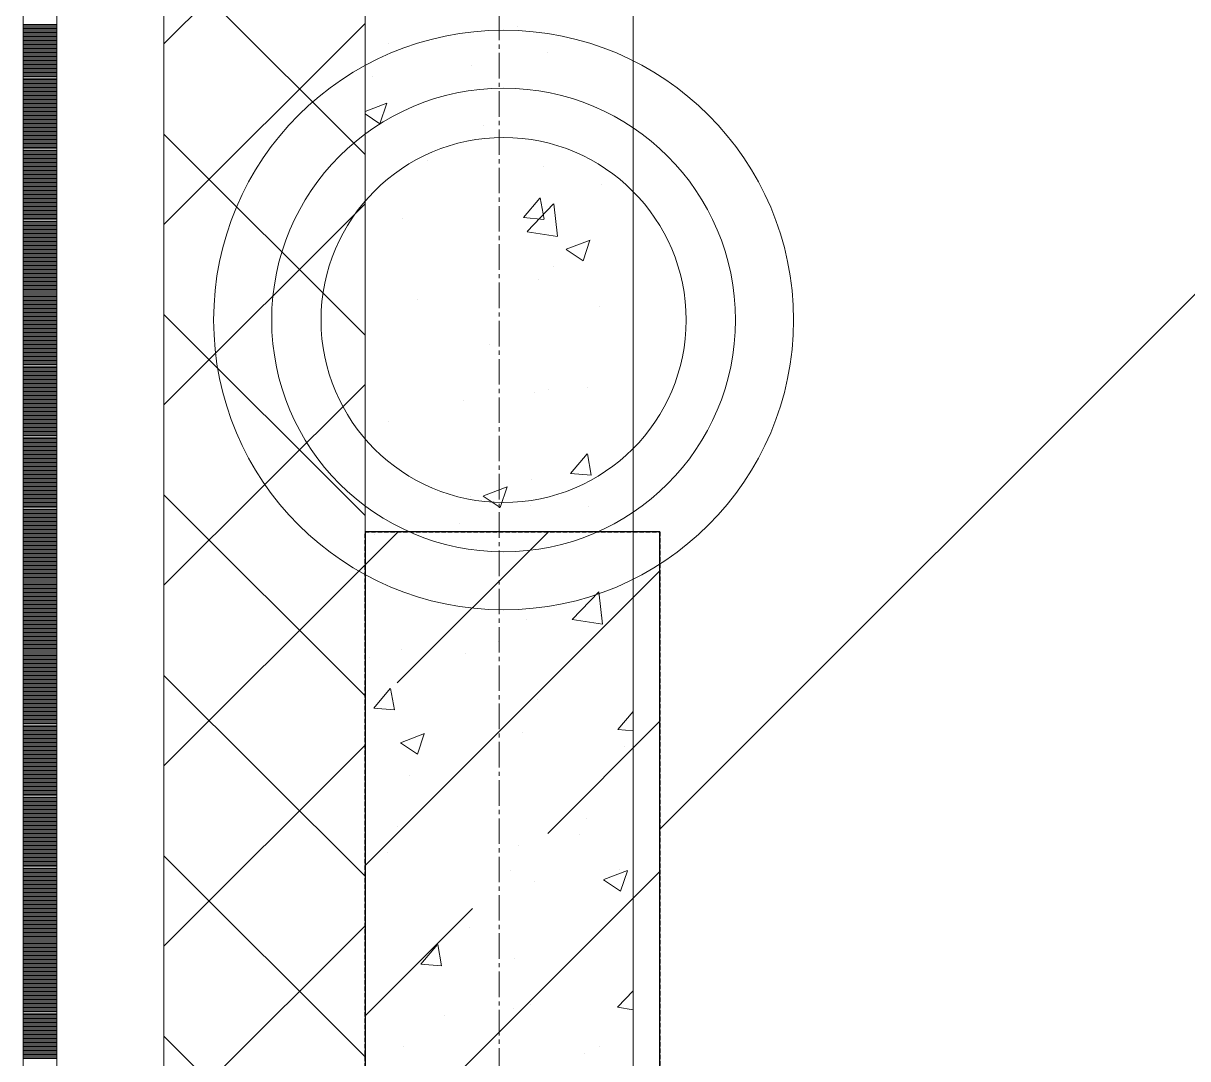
# Model space of a CAD drawing. Header units: millimetres. Extents: x 538266 to 1167394, y 114608 to 637157.
# Drawn here: x 828883 to 829752, y 177220 to 177993 of the extents above; entities that cross this region are included whole.
import ezdxf
from ezdxf.enums import TextEntityAlignment as Align

# ---------------------------------------------------------------- set-up
doc = ezdxf.new("R2010")
doc.units = ezdxf.units.MM
for name, pattern in [('CENTER2', [28.575, 19.05, -3.175, 3.175, -3.175]), ('DASHED', [19.05, 12.7, -6.35]), ('HIDDEN2', [4.7625, 3.175, -1.5875])]:
    doc.linetypes.add(name, pattern=pattern)
doc.layers.get('Defpoints').update_dxf_attribs({"color": 140})
doc.layers.add('АР_Делит', color=120, linetype='Continuous', lineweight=0, plot=False)
for name, color, linetype, lineweight in [('АР_Колонны', 70, 'Continuous', 30), ('АР_Стены ЖБ', 7, 'Continuous', 35), ('АР_Стены ПЕНОблок', 52, 'Continuous', 20), ('АР_Тонкая', 254, 'Continuous', 5), ('АР_Утеплитель', 31, 'Continuous', 0), ('АР_Штриховка', 8, 'Continuous', 0)]:
    doc.layers.add(name, color=color, linetype=linetype, lineweight=lineweight)
doc.layers.add('РД_Оси_100', color=7, linetype='Continuous', lineweight=0, true_color=0x525252)
doc.layers.add('ФВ-5', color=7, linetype='Continuous')
doc.styles.add('style1', font='ARIALN.TTF')

# ---------------------------------------------------------------- blocks, each defined once
blk = doc.blocks.new('2_этаж')
at = {"layer": 'АР_Делит', "color": 18, "true_color": 0x000000}
for radius in [216.34, 173.04, 136.21]:
    blk.add_circle((672876.96, 177771.33), radius, dxfattribs=at)
at = {"layer": 'АР_Колонны', "color": 18, "linetype": 'HIDDEN2', "lineweight": 25, "true_color": 0x000000}
for p, q in [((672773.57, 177613.25), (672993.57, 177613.25)), ((672773.57, 176413.25), (672773.57, 177613.25)), ((672993.57, 177613.25), (672993.57, 176413.25))]:
    blk.add_line(p, q, dxfattribs=at)
at = {"layer": 'АР_Колонны', "color": 18, "linetype": 'Continuous', "lineweight": 15, "true_color": 0x000000}
for p, q in [((672993.57, 177613.25), (672773.57, 177613.25)), ((672773.57, 177613.25), (672773.57, 176413.25)), ((672993.57, 177613.25), (672773.57, 177613.25)), ((672773.57, 177613.25), (672773.57, 176413.25)), ((672993.57, 176413.25), (672993.57, 177613.25)), ((672993.57, 176413.25), (672993.57, 177613.25))]:
    blk.add_line(p, q, dxfattribs=at)
at = {"layer": 'АР_Стены ЖБ', "color": 18, "linetype": 'Continuous', "lineweight": 30, "true_color": 0x000000}
for p, q in [((672993.57, 177613.25), (672773.57, 177613.25)), ((672773.57, 177613.25), (672773.57, 176413.25)), ((672993.57, 176413.25), (672993.57, 177613.25))]:
    blk.add_line(p, q, dxfattribs=at)
at = {"layer": 'АР_Стены ПЕНОблок', "color": 18, "linetype": 'Continuous', "lineweight": 20, "true_color": 0x000000}
for p, q in [((672773.57, 213213.25), (672773.57, 137013.25)), ((672973.57, 137013.25), (672973.57, 213213.25))]:
    blk.add_line(p, q, dxfattribs=at)
at = {"layer": 'АР_Тонкая', "color": 18, "linetype": 'Continuous', "lineweight": 5, "true_color": 0x000000}
for p, q in [((672518.57, 213213.25), (672518.57, 137013.25)), ((672543.57, 213213.25), (672543.57, 137013.25)), ((672543.57, 137013.25), (672543.57, 213213.25)), ((672623.57, 137013.25), (672623.57, 213213.25))]:
    blk.add_line(p, q, dxfattribs=at)
at = {"layer": 'АР_Утеплитель', "color": 18, "linetype": 'Continuous', "lineweight": 0, "true_color": 0x000000}
for p, q in [((672623.57, 213213.25), (672623.57, 137013.25)), ((672773.57, 137013.25), (672773.57, 213213.25))]:
    blk.add_line(p, q, dxfattribs=at)
at = {"layer": 'АР_Штриховка', "color": 18, "linetype": 'Continuous', "lineweight": 0, "true_color": 0x000000}
for p, q in [((672623.57, 177977.41), (672773.57, 178127.41)), ((672773.57, 177894.84), (672623.57, 178044.84)), ((672518.57, 177992), (672543.57, 177992)), ((672518.57, 177991), (672543.57, 177991)), ((672623.57, 177842.71), (672773.57, 177992.71)), ((672887.15, 177990.45), (672887.15, 177990.45)), ((672518.57, 177990), (672543.57, 177990)), ((672518.57, 177989), (672543.57, 177989)), ((672518.57, 177988), (672543.57, 177988)), ((672518.57, 177987), (672543.57, 177987)), ((672518.57, 177986), (672543.57, 177986)), ((672518.57, 177985), (672543.57, 177985)), ((672518.57, 177984), (672543.57, 177984)), ((672518.57, 177983), (672543.57, 177983)), ((672518.57, 177982), (672543.57, 177982)), ((672518.57, 177981), (672543.57, 177981)), ((672518.57, 177980), (672543.57, 177980)), ((672518.57, 177979), (672543.57, 177979)), ((672518.57, 177978), (672543.57, 177978)), ((672518.57, 177977), (672543.57, 177977)), ((672518.57, 177976), (672543.57, 177976)), ((672518.57, 177975), (672543.57, 177975)), ((672518.57, 177974), (672543.57, 177974)), ((672518.57, 177973), (672543.57, 177973)), ((672790.95, 177977.79), (672790.95, 177977.79)), ((672518.57, 177972), (672543.57, 177972)), ((672518.57, 177971), (672543.57, 177971)), ((672518.57, 177970), (672543.57, 177970)), ((672518.57, 177969), (672543.57, 177969)), ((672518.57, 177968), (672543.57, 177968)), ((672518.57, 177967), (672543.57, 177967)), ((672518.57, 177966), (672543.57, 177966)), ((672518.57, 177965), (672543.57, 177965)), ((672909.48, 177970.82), (672909.48, 177970.82)), ((672518.57, 177964), (672543.57, 177964)), ((672518.57, 177963), (672543.57, 177963)), ((672518.57, 177962), (672543.57, 177962)), ((672518.57, 177961), (672543.57, 177961)), ((672518.57, 177960), (672543.57, 177960)), ((672518.57, 177959), (672543.57, 177959)), ((672518.57, 177958), (672543.57, 177958)), ((672518.57, 177957), (672543.57, 177957)), ((672518.57, 177956), (672543.57, 177956)), ((672852.94, 177961.41), (672852.94, 177961.41)), ((672518.57, 177955), (672543.57, 177955)), ((672518.57, 177954), (672543.57, 177954)), ((672518.57, 177953), (672543.57, 177953)), ((672518.57, 177952), (672543.57, 177952)), ((672518.57, 177951), (672543.57, 177951)), ((672518.57, 177950), (672543.57, 177950)), ((672518.57, 177949), (672543.57, 177949)), ((672518.57, 177948), (672543.57, 177948)), ((672518.57, 177947), (672543.57, 177947)), ((672779.06, 177952.93), (672779.06, 177952.93)), ((672518.57, 177946), (672543.57, 177946)), ((672518.57, 177945), (672543.57, 177945)), ((672518.57, 177944), (672543.57, 177944)), ((672518.57, 177943), (672543.57, 177943)), ((672518.57, 177942), (672543.57, 177942)), ((672518.57, 177941), (672543.57, 177941)), ((672518.57, 177940), (672543.57, 177940)), ((672518.57, 177939), (672543.57, 177939)), ((672518.57, 177938), (672543.57, 177938)), ((672518.57, 177937), (672543.57, 177937)), ((672518.57, 177936), (672543.57, 177936)), ((672518.57, 177935), (672543.57, 177935)), ((672518.57, 177934), (672543.57, 177934)), ((672518.57, 177933), (672543.57, 177933)), ((672518.57, 177932), (672543.57, 177932)), ((672518.57, 177931), (672543.57, 177931)), ((672518.57, 177930), (672543.57, 177930)), ((672773.57, 177927.04), (672789.84, 177933.28)), ((672784.64, 177917.78), (672789.79, 177933.13)), ((672518.57, 177929), (672543.57, 177929)), ((672518.57, 177928), (672543.57, 177928)), ((672518.57, 177927), (672543.57, 177927)), ((672518.57, 177926), (672543.57, 177926)), ((672518.57, 177925), (672543.57, 177925)), ((672518.57, 177924), (672543.57, 177924)), ((672518.57, 177923), (672543.57, 177923)), ((672518.57, 177922), (672543.57, 177922)), ((672518.57, 177921), (672543.57, 177921)), ((672773.57, 177925.24), (672784.62, 177917.79)), ((672518.57, 177920), (672543.57, 177920)), ((672518.57, 177919), (672543.57, 177919)), ((672518.57, 177918), (672543.57, 177918)), ((672518.57, 177917), (672543.57, 177917)), ((672518.57, 177916), (672543.57, 177916)), ((672518.57, 177915), (672543.57, 177915)), ((672518.57, 177914), (672543.57, 177914)), ((672518.57, 177913), (672543.57, 177913)), ((672862.27, 177916.67), (672862.27, 177916.67)), ((672518.57, 177912), (672543.57, 177912)), ((672518.57, 177911), (672543.57, 177911)), ((672518.57, 177910), (672543.57, 177910)), ((672518.57, 177909), (672543.57, 177909)), ((672518.57, 177908), (672543.57, 177908)), ((672518.57, 177907), (672543.57, 177907)), ((672518.57, 177906), (672543.57, 177906)), ((672518.57, 177905), (672543.57, 177905)), ((672518.57, 177904), (672543.57, 177904)), ((672773.57, 177760.14), (672623.57, 177910.14)), ((672518.57, 177903), (672543.57, 177903)), ((672518.57, 177902), (672543.57, 177902)), ((672518.57, 177901), (672543.57, 177901)), ((672518.57, 177900), (672543.57, 177900)), ((672518.57, 177899), (672543.57, 177899)), ((672518.57, 177898), (672543.57, 177898)), ((672518.57, 177897), (672543.57, 177897)), ((672518.57, 177896), (672543.57, 177896)), ((672518.57, 177895), (672543.57, 177895)), ((672518.57, 177894), (672543.57, 177894)), ((672518.57, 177893), (672543.57, 177893)), ((672518.57, 177892), (672543.57, 177892)), ((672518.57, 177891), (672543.57, 177891)), ((672518.57, 177890), (672543.57, 177890)), ((672518.57, 177889), (672543.57, 177889)), ((672518.57, 177888), (672543.57, 177888)), ((672518.57, 177887), (672543.57, 177887)), ((672820.33, 177890.27), (672820.33, 177890.27)), ((672906.39, 177886.26), (672906.39, 177886.26)), ((672518.57, 177886), (672543.57, 177886)), ((672518.57, 177885), (672543.57, 177885)), ((672518.57, 177884), (672543.57, 177884)), ((672518.57, 177883), (672543.57, 177883)), ((672518.57, 177882), (672543.57, 177882)), ((672518.57, 177881), (672543.57, 177881)), ((672518.57, 177880), (672543.57, 177880)), ((672518.57, 177879), (672543.57, 177879)), ((672518.57, 177878), (672543.57, 177878)), ((672518.57, 177877), (672543.57, 177877)), ((672518.57, 177876), (672543.57, 177876)), ((672518.57, 177875), (672543.57, 177875)), ((672518.57, 177874), (672543.57, 177874)), ((672518.57, 177873), (672543.57, 177873)), ((672518.57, 177872), (672543.57, 177872)), ((672518.57, 177871), (672543.57, 177871)), ((672518.57, 177870), (672543.57, 177870)), ((672518.57, 177869), (672543.57, 177869)), ((672949.95, 177872.52), (672949.95, 177872.52)), ((672518.57, 177868), (672543.57, 177868)), ((672518.57, 177867), (672543.57, 177867)), ((672518.57, 177866), (672543.57, 177866)), ((672518.57, 177865), (672543.57, 177865)), ((672518.57, 177864), (672543.57, 177864)), ((672518.57, 177863), (672543.57, 177863)), ((672518.57, 177862), (672543.57, 177862)), ((672518.57, 177861), (672543.57, 177861)), ((672775.97, 177868.38), (672775.97, 177868.38)), ((672891.77, 177847.8), (672904.02, 177862.39)), ((672907.18, 177846.51), (672904.24, 177862.43)), ((672518.57, 177860), (672543.57, 177860)), ((672518.57, 177859), (672543.57, 177859)), ((672518.57, 177858), (672543.57, 177858)), ((672518.57, 177857), (672543.57, 177857)), ((672518.57, 177856), (672543.57, 177856)), ((672518.57, 177855), (672543.57, 177855)), ((672518.57, 177854), (672543.57, 177854)), ((672518.57, 177853), (672543.57, 177853)), ((672518.57, 177852), (672543.57, 177852)), ((672623.57, 177708), (672773.57, 177858)), ((672894.5, 177837.33), (672914.29, 177857.95)), ((672917.16, 177833.84), (672914.35, 177857.96)), ((672518.57, 177851), (672543.57, 177851)), ((672518.57, 177850), (672543.57, 177850)), ((672518.57, 177849), (672543.57, 177849)), ((672518.57, 177848), (672543.57, 177848)), ((672518.57, 177847), (672543.57, 177847)), ((672518.57, 177846), (672543.57, 177846)), ((672518.57, 177845), (672543.57, 177845)), ((672518.57, 177844), (672543.57, 177844)), ((672518.57, 177843), (672543.57, 177843)), ((672801.82, 177847.1), (672801.82, 177847.1)), ((672891.77, 177847.79), (672906.96, 177846.47)), ((672518.57, 177842), (672543.57, 177842)), ((672518.57, 177841), (672543.57, 177841)), ((672518.57, 177840), (672543.57, 177840)), ((672518.57, 177839), (672543.57, 177839)), ((672518.57, 177838), (672543.57, 177838)), ((672518.57, 177837), (672543.57, 177837)), ((672518.57, 177836), (672543.57, 177836)), ((672518.57, 177835), (672543.57, 177835)), ((672518.57, 177834), (672543.57, 177834)), ((672894.55, 177837.23), (672917.14, 177833.73)), ((672518.57, 177833), (672543.57, 177833)), ((672518.57, 177832), (672543.57, 177832)), ((672518.57, 177831), (672543.57, 177831)), ((672518.57, 177830), (672543.57, 177830)), ((672518.57, 177829), (672543.57, 177829)), ((672518.57, 177828), (672543.57, 177828)), ((672518.57, 177827), (672543.57, 177827)), ((672518.57, 177826), (672543.57, 177826)), ((672923.67, 177824.19), (672941.45, 177831.02)), ((672936.25, 177815.52), (672941.4, 177830.87)), ((672518.57, 177825), (672543.57, 177825)), ((672518.57, 177824), (672543.57, 177824)), ((672518.57, 177823), (672543.57, 177823)), ((672518.57, 177822), (672543.57, 177822)), ((672518.57, 177821), (672543.57, 177821)), ((672518.57, 177820), (672543.57, 177820)), ((672518.57, 177819), (672543.57, 177819)), ((672518.57, 177818), (672543.57, 177818)), ((672518.57, 177817), (672543.57, 177817)), ((672923.6, 177824.04), (672936.24, 177815.52)), ((672518.57, 177816), (672543.57, 177816)), ((672518.57, 177815), (672543.57, 177815)), ((672518.57, 177814), (672543.57, 177814)), ((672518.57, 177813), (672543.57, 177813)), ((672518.57, 177812), (672543.57, 177812)), ((672518.57, 177811), (672543.57, 177811)), ((672518.57, 177810), (672543.57, 177810)), ((672518.57, 177809), (672543.57, 177809)), ((672518.57, 177808), (672543.57, 177808)), ((672913.92, 177811.21), (672913.92, 177811.21)), ((672518.57, 177807), (672543.57, 177807)), ((672518.57, 177806), (672543.57, 177806)), ((672518.57, 177805), (672543.57, 177805)), ((672518.57, 177804), (672543.57, 177804)), ((672518.57, 177803), (672543.57, 177803)), ((672518.57, 177802), (672543.57, 177802)), ((672518.57, 177801), (672543.57, 177801)), ((672518.57, 177800), (672543.57, 177800)), ((672903.3, 177801.71), (672903.3, 177801.71)), ((672518.57, 177799), (672543.57, 177799)), ((672518.57, 177798), (672543.57, 177798)), ((672518.57, 177797), (672543.57, 177797)), ((672518.57, 177796), (672543.57, 177796)), ((672518.57, 177795), (672543.57, 177795)), ((672518.57, 177794), (672543.57, 177794)), ((672518.57, 177793), (672543.57, 177793)), ((672518.57, 177792), (672543.57, 177792)), ((672518.57, 177791), (672543.57, 177791)), ((672518.57, 177790), (672543.57, 177790)), ((672518.57, 177789), (672543.57, 177789)), ((672518.57, 177788), (672543.57, 177788)), ((672518.57, 177787), (672543.57, 177787)), ((672518.57, 177786), (672543.57, 177786)), ((672518.57, 177785), (672543.57, 177785)), ((672518.57, 177784), (672543.57, 177784)), ((672518.57, 177783), (672543.57, 177783)), ((672518.57, 177782), (672543.57, 177782)), ((672812.81, 177786.87), (672812.81, 177786.87)), ((672518.57, 177781), (672543.57, 177781)), ((672518.57, 177780), (672543.57, 177780)), ((672518.57, 177779), (672543.57, 177779)), ((672518.57, 177778), (672543.57, 177778)), ((672518.57, 177777), (672543.57, 177777)), ((672518.57, 177776), (672543.57, 177776)), ((672518.57, 177775), (672543.57, 177775)), ((672518.57, 177774), (672543.57, 177774)), ((672773.57, 177625.44), (672623.57, 177775.44)), ((672948.4, 177781.15), (672948.4, 177781.15)), ((672518.57, 177773), (672543.57, 177773)), ((672518.57, 177772), (672543.57, 177772)), ((672518.57, 177771), (672543.57, 177771)), ((672518.57, 177770), (672543.57, 177770)), ((672518.57, 177769), (672543.57, 177769)), ((672518.57, 177768), (672543.57, 177768)), ((672518.57, 177767), (672543.57, 177767)), ((672518.57, 177766), (672543.57, 177766)), ((672518.57, 177765), (672543.57, 177765)), ((672518.57, 177764), (672543.57, 177764)), ((672518.57, 177763), (672543.57, 177763)), ((672518.57, 177762), (672543.57, 177762)), ((672518.57, 177761), (672543.57, 177761)), ((672518.57, 177760), (672543.57, 177760)), ((672518.57, 177759), (672543.57, 177759)), ((672518.57, 177758), (672543.57, 177758)), ((672518.57, 177757), (672543.57, 177757)), ((672518.57, 177756), (672543.57, 177756)), ((672518.57, 177755), (672543.57, 177755)), ((672518.57, 177754), (672543.57, 177754)), ((672518.57, 177753), (672543.57, 177753)), ((672518.57, 177752), (672543.57, 177752)), ((672518.57, 177751), (672543.57, 177751)), ((672518.57, 177750), (672543.57, 177750)), ((672518.57, 177749), (672543.57, 177749)), ((672518.57, 177748), (672543.57, 177748)), ((672866.37, 177752.76), (672866.37, 177752.76)), ((672518.57, 177747), (672543.57, 177747)), ((672518.57, 177746), (672543.57, 177746)), ((672518.57, 177745), (672543.57, 177745)), ((672518.57, 177744), (672543.57, 177744)), ((672518.57, 177743), (672543.57, 177743)), ((672518.57, 177742), (672543.57, 177742)), ((672518.57, 177741), (672543.57, 177741)), ((672518.57, 177740), (672543.57, 177740)), ((672518.57, 177739), (672543.57, 177739)), ((672518.57, 177738), (672543.57, 177738)), ((672518.57, 177737), (672543.57, 177737)), ((672518.57, 177736), (672543.57, 177736)), ((672518.57, 177735), (672543.57, 177735)), ((672518.57, 177734), (672543.57, 177734)), ((672518.57, 177733), (672543.57, 177733)), ((672518.57, 177732), (672543.57, 177732)), ((672518.57, 177731), (672543.57, 177731)), ((672518.57, 177730), (672543.57, 177730)), ((672518.57, 177729), (672543.57, 177729)), ((672518.57, 177728), (672543.57, 177728)), ((672518.57, 177727), (672543.57, 177727)), ((672518.57, 177726), (672543.57, 177726)), ((672518.57, 177725), (672543.57, 177725)), ((672518.57, 177724), (672543.57, 177724)), ((672518.57, 177723), (672543.57, 177723)), ((672518.57, 177722), (672543.57, 177722)), ((672623.57, 177573.3), (672773.57, 177723.3)), ((672518.57, 177721), (672543.57, 177721)), ((672518.57, 177720), (672543.57, 177720)), ((672518.57, 177719), (672543.57, 177719)), ((672518.57, 177718), (672543.57, 177718)), ((672518.57, 177717), (672543.57, 177717)), ((672518.57, 177716), (672543.57, 177716)), ((672518.57, 177715), (672543.57, 177715)), ((672518.57, 177714), (672543.57, 177714)), ((672518.57, 177713), (672543.57, 177713)), ((672900.21, 177717.15), (672900.21, 177717.15)), ((672910.69, 177719.4), (672910.69, 177719.4)), ((672939.46, 177720.97), (672939.46, 177720.97)), ((672518.57, 177712), (672543.57, 177712)), ((672518.57, 177711), (672543.57, 177711)), ((672518.57, 177710), (672543.57, 177710)), ((672518.57, 177709), (672543.57, 177709)), ((672518.57, 177708), (672543.57, 177708)), ((672518.57, 177707), (672543.57, 177707)), ((672518.57, 177706), (672543.57, 177706)), ((672518.57, 177705), (672543.57, 177705)), ((672518.57, 177704), (672543.57, 177704)), ((672847.1, 177711.03), (672847.1, 177711.03)), ((672518.57, 177703), (672543.57, 177703)), ((672518.57, 177702), (672543.57, 177702)), ((672518.57, 177701), (672543.57, 177701)), ((672518.57, 177700), (672543.57, 177700)), ((672518.57, 177699), (672543.57, 177699)), ((672518.57, 177698), (672543.57, 177698)), ((672518.57, 177697), (672543.57, 177697)), ((672518.57, 177696), (672543.57, 177696)), ((672518.57, 177695), (672543.57, 177695)), ((672791.33, 177695.54), (672791.33, 177695.54)), ((672518.57, 177694), (672543.57, 177694)), ((672518.57, 177693), (672543.57, 177693)), ((672518.57, 177692), (672543.57, 177692)), ((672518.57, 177691), (672543.57, 177691)), ((672518.57, 177690), (672543.57, 177690)), ((672518.57, 177689), (672543.57, 177689)), ((672518.57, 177688), (672543.57, 177688)), ((672518.57, 177687), (672543.57, 177687)), ((672518.57, 177686), (672543.57, 177686)), ((672518.57, 177685), (672543.57, 177685)), ((672518.57, 177684), (672543.57, 177684)), ((672518.57, 177683), (672543.57, 177683)), ((672518.57, 177682), (672543.57, 177682)), ((672518.57, 177681), (672543.57, 177681)), ((672518.57, 177680), (672543.57, 177680)), ((672518.57, 177679), (672543.57, 177679)), ((672518.57, 177678), (672543.57, 177678)), ((672518.57, 177677), (672543.57, 177677)), ((672518.57, 177676), (672543.57, 177676)), ((672518.57, 177675), (672543.57, 177675)), ((672518.57, 177674), (672543.57, 177674)), ((672518.57, 177673), (672543.57, 177673)), ((672518.57, 177672), (672543.57, 177672)), ((672518.57, 177671), (672543.57, 177671)), ((672518.57, 177670), (672543.57, 177670)), ((672518.57, 177669), (672543.57, 177669)), ((672927.02, 177656.74), (672939.26, 177671.34)), ((672942.42, 177655.45), (672939.48, 177671.37)), ((672518.57, 177668), (672543.57, 177668)), ((672518.57, 177667), (672543.57, 177667)), ((672518.57, 177666), (672543.57, 177666)), ((672518.57, 177665), (672543.57, 177665)), ((672518.57, 177664), (672543.57, 177664)), ((672518.57, 177663), (672543.57, 177663)), ((672518.57, 177662), (672543.57, 177662)), ((672518.57, 177661), (672543.57, 177661)), ((672518.57, 177660), (672543.57, 177660)), ((672518.57, 177659), (672543.57, 177659)), ((672518.57, 177658), (672543.57, 177658)), ((672518.57, 177657), (672543.57, 177657)), ((672518.57, 177656), (672543.57, 177656)), ((672518.57, 177655), (672543.57, 177655)), ((672518.57, 177654), (672543.57, 177654)), ((672518.57, 177653), (672543.57, 177653)), ((672518.57, 177652), (672543.57, 177652)), ((672897.87, 177652.03), (672897.87, 177652.03)), ((672927.02, 177656.74), (672942.2, 177655.41)), ((672518.57, 177651), (672543.57, 177651)), ((672518.57, 177650), (672543.57, 177650)), ((672518.57, 177649), (672543.57, 177649)), ((672518.57, 177648), (672543.57, 177648)), ((672518.57, 177647), (672543.57, 177647)), ((672518.57, 177646), (672543.57, 177646)), ((672518.57, 177645), (672543.57, 177645)), ((672518.57, 177644), (672543.57, 177644)), ((672518.57, 177643), (672543.57, 177643)), ((672861.87, 177640), (672879.65, 177646.83)), ((672874.45, 177631.33), (672879.6, 177646.68)), ((672518.57, 177642), (672543.57, 177642)), ((672518.57, 177641), (672543.57, 177641)), ((672518.57, 177640), (672543.57, 177640)), ((672518.57, 177639), (672543.57, 177639)), ((672518.57, 177638), (672543.57, 177638)), ((672518.57, 177637), (672543.57, 177637)), ((672518.57, 177636), (672543.57, 177636)), ((672518.57, 177635), (672543.57, 177635)), ((672773.57, 177490.73), (672623.57, 177640.73)), ((672852.19, 177639.77), (672852.19, 177639.77)), ((672861.8, 177639.86), (672874.44, 177631.33)), ((672518.57, 177634), (672543.57, 177634)), ((672518.57, 177633), (672543.57, 177633)), ((672518.57, 177632), (672543.57, 177632)), ((672518.57, 177631), (672543.57, 177631)), ((672518.57, 177630), (672543.57, 177630)), ((672518.57, 177629), (672543.57, 177629)), ((672518.57, 177628), (672543.57, 177628)), ((672518.57, 177627), (672543.57, 177627)), ((672518.57, 177626), (672543.57, 177626)), ((672897.12, 177632.6), (672897.12, 177632.6)), ((672940.07, 177631.88), (672940.07, 177631.88)), ((672518.57, 177625), (672543.57, 177625)), ((672518.57, 177624), (672543.57, 177624)), ((672518.57, 177623), (672543.57, 177623)), ((672518.57, 177622), (672543.57, 177622)), ((672518.57, 177621), (672543.57, 177621)), ((672518.57, 177620), (672543.57, 177620)), ((672518.57, 177619), (672543.57, 177619)), ((672518.57, 177618), (672543.57, 177618)), ((672518.57, 177617), (672543.57, 177617)), ((672843.87, 177619.22), (672843.87, 177619.22)), ((672518.57, 177616), (672543.57, 177616)), ((672518.57, 177615), (672543.57, 177615)), ((672518.57, 177614), (672543.57, 177614)), ((672518.57, 177613), (672543.57, 177613)), ((672518.57, 177612), (672543.57, 177612)), ((672518.57, 177611), (672543.57, 177611)), ((672518.57, 177610), (672543.57, 177610)), ((672518.57, 177609), (672543.57, 177609)), ((672780.29, 177610.85), (672780.29, 177610.85)), ((672518.57, 177608), (672543.57, 177608)), ((672518.57, 177607), (672543.57, 177607)), ((672518.57, 177606), (672543.57, 177606)), ((672518.57, 177605), (672543.57, 177605)), ((672518.57, 177604), (672543.57, 177604)), ((672518.57, 177603), (672543.57, 177603)), ((672518.57, 177602), (672543.57, 177602)), ((672518.57, 177601), (672543.57, 177601)), ((672518.57, 177600), (672543.57, 177600)), ((672518.57, 177599), (672543.57, 177599)), ((672518.57, 177598), (672543.57, 177598)), ((672518.57, 177597), (672543.57, 177597)), ((672518.57, 177596), (672543.57, 177596)), ((672518.57, 177595), (672543.57, 177595)), ((672518.57, 177594), (672543.57, 177594)), ((672518.57, 177593), (672543.57, 177593)), ((672518.57, 177592), (672543.57, 177592)), ((672518.57, 177591), (672543.57, 177591)), ((672518.57, 177590), (672543.57, 177590)), ((672518.57, 177589), (672543.57, 177589)), ((672518.57, 177588), (672543.57, 177588)), ((672518.57, 177587), (672543.57, 177587)), ((672518.57, 177586), (672543.57, 177586)), ((672518.57, 177585), (672543.57, 177585)), ((672518.57, 177584), (672543.57, 177584)), ((672518.57, 177583), (672543.57, 177583)), ((672518.57, 177582), (672543.57, 177582)), ((672623.57, 177438.6), (672773.57, 177588.6)), ((672518.57, 177581), (672543.57, 177581)), ((672518.57, 177580), (672543.57, 177580)), ((672518.57, 177579), (672543.57, 177579)), ((672518.57, 177578), (672543.57, 177578)), ((672518.57, 177577), (672543.57, 177577)), ((672518.57, 177576), (672543.57, 177576)), ((672518.57, 177575), (672543.57, 177575)), ((672518.57, 177574), (672543.57, 177574)), ((672518.57, 177573), (672543.57, 177573)), ((672518.57, 177572), (672543.57, 177572)), ((672518.57, 177571), (672543.57, 177571)), ((672518.57, 177570), (672543.57, 177570)), ((672518.57, 177569), (672543.57, 177569)), ((672518.57, 177568), (672543.57, 177568)), ((672518.57, 177567), (672543.57, 177567)), ((672518.57, 177566), (672543.57, 177566)), ((672518.57, 177565), (672543.57, 177565)), ((672928.18, 177547.87), (672947.96, 177568.48)), ((672950.83, 177544.37), (672948.02, 177568.49)), ((672518.57, 177564), (672543.57, 177564)), ((672518.57, 177563), (672543.57, 177563)), ((672518.57, 177562), (672543.57, 177562)), ((672518.57, 177561), (672543.57, 177561)), ((672518.57, 177560), (672543.57, 177560)), ((672518.57, 177559), (672543.57, 177559)), ((672518.57, 177558), (672543.57, 177558)), ((672518.57, 177557), (672543.57, 177557)), ((672518.57, 177556), (672543.57, 177556)), ((672518.57, 177555), (672543.57, 177555)), ((672518.57, 177554), (672543.57, 177554)), ((672518.57, 177553), (672543.57, 177553)), ((672518.57, 177552), (672543.57, 177552)), ((672518.57, 177551), (672543.57, 177551)), ((672518.57, 177550), (672543.57, 177550)), ((672518.57, 177549), (672543.57, 177549)), ((672518.57, 177548), (672543.57, 177548)), ((672894.03, 177548.04), (672894.03, 177548.04)), ((672928.22, 177547.77), (672950.81, 177544.26)), ((672949.2, 177550.88), (672949.2, 177550.88)), ((672518.57, 177547), (672543.57, 177547)), ((672518.57, 177546), (672543.57, 177546)), ((672518.57, 177545), (672543.57, 177545)), ((672518.57, 177544), (672543.57, 177544)), ((672518.57, 177543), (672543.57, 177543)), ((672518.57, 177542), (672543.57, 177542)), ((672518.57, 177541), (672543.57, 177541)), ((672518.57, 177540), (672543.57, 177540)), ((672518.57, 177539), (672543.57, 177539)), ((672518.57, 177538), (672543.57, 177538)), ((672518.57, 177537), (672543.57, 177537)), ((672518.57, 177536), (672543.57, 177536)), ((672518.57, 177535), (672543.57, 177535)), ((672518.57, 177534), (672543.57, 177534)), ((672518.57, 177533), (672543.57, 177533)), ((672518.57, 177532), (672543.57, 177532)), ((672518.57, 177531), (672543.57, 177531)), ((672518.57, 177530), (672543.57, 177530)), ((672873.25, 177531.7), (672873.25, 177531.7)), ((672518.57, 177529), (672543.57, 177529)), ((672518.57, 177528), (672543.57, 177528)), ((672518.57, 177527), (672543.57, 177527)), ((672518.57, 177526), (672543.57, 177526)), ((672518.57, 177525), (672543.57, 177525)), ((672518.57, 177524), (672543.57, 177524)), ((672518.57, 177523), (672543.57, 177523)), ((672518.57, 177522), (672543.57, 177522)), ((672801.07, 177525.46), (672801.07, 177525.46)), ((672848.41, 177522.24), (672848.41, 177522.24)), ((672518.57, 177521), (672543.57, 177521)), ((672518.57, 177520), (672543.57, 177520)), ((672518.57, 177519), (672543.57, 177519)), ((672518.57, 177518), (672543.57, 177518)), ((672518.57, 177517), (672543.57, 177517)), ((672518.57, 177516), (672543.57, 177516)), ((672518.57, 177515), (672543.57, 177515)), ((672518.57, 177514), (672543.57, 177514)), ((672518.57, 177513), (672543.57, 177513)), ((672777.05, 177519.04), (672777.05, 177519.04)), ((672518.57, 177512), (672543.57, 177512)), ((672518.57, 177511), (672543.57, 177511)), ((672518.57, 177510), (672543.57, 177510)), ((672518.57, 177509), (672543.57, 177509)), ((672518.57, 177508), (672543.57, 177508)), ((672518.57, 177507), (672543.57, 177507)), ((672518.57, 177506), (672543.57, 177506)), ((672518.57, 177505), (672543.57, 177505)), ((672518.57, 177504), (672543.57, 177504)), ((672773.57, 177356.03), (672623.57, 177506.03)), ((672518.57, 177503), (672543.57, 177503)), ((672518.57, 177502), (672543.57, 177502)), ((672518.57, 177501), (672543.57, 177501)), ((672518.57, 177500), (672543.57, 177500)), ((672518.57, 177499), (672543.57, 177499)), ((672518.57, 177498), (672543.57, 177498)), ((672518.57, 177497), (672543.57, 177497)), ((672518.57, 177496), (672543.57, 177496)), ((672780.08, 177481.62), (672792.32, 177496.22)), ((672795.48, 177480.33), (672792.54, 177496.25)), ((672518.57, 177495), (672543.57, 177495)), ((672518.57, 177494), (672543.57, 177494)), ((672518.57, 177493), (672543.57, 177493)), ((672518.57, 177492), (672543.57, 177492)), ((672518.57, 177491), (672543.57, 177491)), ((672518.57, 177490), (672543.57, 177490)), ((672518.57, 177489), (672543.57, 177489)), ((672518.57, 177488), (672543.57, 177488)), ((672518.57, 177487), (672543.57, 177487)), ((672901.96, 177488.12), (672901.96, 177488.12)), ((672518.57, 177486), (672543.57, 177486)), ((672518.57, 177485), (672543.57, 177485)), ((672518.57, 177484), (672543.57, 177484)), ((672518.57, 177483), (672543.57, 177483)), ((672518.57, 177482), (672543.57, 177482)), ((672518.57, 177481), (672543.57, 177481)), ((672518.57, 177480), (672543.57, 177480)), ((672518.57, 177479), (672543.57, 177479)), ((672518.57, 177478), (672543.57, 177478)), ((672780.08, 177481.62), (672795.26, 177480.29)), ((672962.26, 177465.69), (672973.57, 177479.16)), ((672518.57, 177477), (672543.57, 177477)), ((672518.57, 177476), (672543.57, 177476)), ((672518.57, 177475), (672543.57, 177475)), ((672518.57, 177474), (672543.57, 177474)), ((672518.57, 177473), (672543.57, 177473)), ((672518.57, 177472), (672543.57, 177472)), ((672518.57, 177471), (672543.57, 177471)), ((672518.57, 177470), (672543.57, 177470)), ((672518.57, 177469), (672543.57, 177469)), ((672518.57, 177468), (672543.57, 177468)), ((672518.57, 177467), (672543.57, 177467)), ((672518.57, 177466), (672543.57, 177466)), ((672518.57, 177465), (672543.57, 177465)), ((672518.57, 177464), (672543.57, 177464)), ((672518.57, 177463), (672543.57, 177463)), ((672518.57, 177462), (672543.57, 177462)), ((672518.57, 177461), (672543.57, 177461)), ((672800.06, 177455.81), (672817.85, 177462.64)), ((672812.65, 177447.14), (672817.8, 177462.49)), ((672890.94, 177463.49), (672890.94, 177463.49)), ((672962.26, 177465.68), (672973.57, 177464.69)), ((672518.57, 177460), (672543.57, 177460)), ((672518.57, 177459), (672543.57, 177459)), ((672518.57, 177458), (672543.57, 177458)), ((672518.57, 177457), (672543.57, 177457)), ((672518.57, 177456), (672543.57, 177456)), ((672518.57, 177455), (672543.57, 177455)), ((672518.57, 177454), (672543.57, 177454)), ((672518.57, 177453), (672543.57, 177453)), ((672518.57, 177452), (672543.57, 177452)), ((672623.57, 177303.89), (672773.57, 177453.89)), ((672800, 177455.67), (672812.63, 177447.15)), ((672966.84, 177452.64), (672966.84, 177452.64)), ((672518.57, 177451), (672543.57, 177451)), ((672518.57, 177450), (672543.57, 177450)), ((672518.57, 177449), (672543.57, 177449)), ((672518.57, 177448), (672543.57, 177448)), ((672518.57, 177447), (672543.57, 177447)), ((672518.57, 177446), (672543.57, 177446)), ((672518.57, 177445), (672543.57, 177445)), ((672518.57, 177444), (672543.57, 177444)), ((672518.57, 177443), (672543.57, 177443)), ((672518.57, 177442), (672543.57, 177442)), ((672518.57, 177441), (672543.57, 177441)), ((672518.57, 177440), (672543.57, 177440)), ((672518.57, 177439), (672543.57, 177439)), ((672518.57, 177438), (672543.57, 177438)), ((672518.57, 177437), (672543.57, 177437)), ((672518.57, 177436), (672543.57, 177436)), ((672518.57, 177435), (672543.57, 177435)), ((672518.57, 177434), (672543.57, 177434)), ((672518.57, 177433), (672543.57, 177433)), ((672518.57, 177432), (672543.57, 177432)), ((672518.57, 177431), (672543.57, 177431)), ((672518.57, 177430), (672543.57, 177430)), ((672518.57, 177429), (672543.57, 177429)), ((672518.57, 177428), (672543.57, 177428)), ((672518.57, 177427), (672543.57, 177427)), ((672518.57, 177426), (672543.57, 177426)), ((672806.43, 177431.52), (672806.43, 177431.52)), ((672518.57, 177425), (672543.57, 177425)), ((672518.57, 177424), (672543.57, 177424)), ((672518.57, 177423), (672543.57, 177423)), ((672518.57, 177422), (672543.57, 177422)), ((672518.57, 177421), (672543.57, 177421)), ((672518.57, 177420), (672543.57, 177420)), ((672518.57, 177419), (672543.57, 177419)), ((672518.57, 177418), (672543.57, 177418)), ((672518.57, 177417), (672543.57, 177417)), ((672518.57, 177416), (672543.57, 177416)), ((672518.57, 177415), (672543.57, 177415)), ((672518.57, 177414), (672543.57, 177414)), ((672518.57, 177413), (672543.57, 177413)), ((672518.57, 177412), (672543.57, 177412)), ((672518.57, 177411), (672543.57, 177411)), ((672518.57, 177410), (672543.57, 177410)), ((672518.57, 177409), (672543.57, 177409)), ((672518.57, 177408), (672543.57, 177408)), ((672518.57, 177407), (672543.57, 177407)), ((672518.57, 177406), (672543.57, 177406)), ((672518.57, 177405), (672543.57, 177405)), ((672518.57, 177404), (672543.57, 177404)), ((672518.57, 177403), (672543.57, 177403)), ((672518.57, 177402), (672543.57, 177402)), ((672518.57, 177401), (672543.57, 177401)), ((672518.57, 177400), (672543.57, 177400)), ((672518.57, 177399), (672543.57, 177399)), ((672518.57, 177398), (672543.57, 177398)), ((672518.57, 177397), (672543.57, 177397)), ((672518.57, 177396), (672543.57, 177396)), ((672518.57, 177395), (672543.57, 177395)), ((672518.57, 177394), (672543.57, 177394)), ((672518.57, 177393), (672543.57, 177393)), ((672518.57, 177392), (672543.57, 177392)), ((672518.57, 177391), (672543.57, 177391)), ((672797.87, 177393.13), (672797.87, 177393.13)), ((672938.71, 177399.33), (672938.71, 177399.33)), ((672518.57, 177390), (672543.57, 177390)), ((672518.57, 177389), (672543.57, 177389)), ((672518.57, 177388), (672543.57, 177388)), ((672518.57, 177387), (672543.57, 177387)), ((672518.57, 177386), (672543.57, 177386)), ((672518.57, 177385), (672543.57, 177385)), ((672518.57, 177384), (672543.57, 177384)), ((672518.57, 177383), (672543.57, 177383)), ((672933.47, 177387.4), (672933.47, 177387.4)), ((672518.57, 177382), (672543.57, 177382)), ((672518.57, 177381), (672543.57, 177381)), ((672518.57, 177380), (672543.57, 177380)), ((672518.57, 177379), (672543.57, 177379)), ((672518.57, 177378), (672543.57, 177378)), ((672518.57, 177377), (672543.57, 177377)), ((672518.57, 177376), (672543.57, 177376)), ((672518.57, 177375), (672543.57, 177375)), ((672518.57, 177374), (672543.57, 177374)), ((672790.58, 177373.91), (672790.58, 177373.91)), ((672887.86, 177378.93), (672887.86, 177378.93)), ((672518.57, 177373), (672543.57, 177373)), ((672518.57, 177372), (672543.57, 177372)), ((672518.57, 177371), (672543.57, 177371)), ((672518.57, 177370), (672543.57, 177370)), ((672518.57, 177369), (672543.57, 177369)), ((672518.57, 177368), (672543.57, 177368)), ((672518.57, 177367), (672543.57, 177367)), ((672518.57, 177366), (672543.57, 177366)), ((672518.57, 177365), (672543.57, 177365)), ((672773.57, 177221.32), (672623.57, 177371.32)), ((672518.57, 177364), (672543.57, 177364)), ((672518.57, 177363), (672543.57, 177363)), ((672518.57, 177362), (672543.57, 177362)), ((672518.57, 177361), (672543.57, 177361)), ((672518.57, 177360), (672543.57, 177360)), ((672518.57, 177359), (672543.57, 177359)), ((672518.57, 177358), (672543.57, 177358)), ((672518.57, 177357), (672543.57, 177357)), ((672951.68, 177353.55), (672969.46, 177360.37)), ((672963.61, 177360.83), (672963.61, 177360.83)), ((672964.26, 177344.88), (672969.41, 177360.22)), ((672518.57, 177356), (672543.57, 177356)), ((672518.57, 177355), (672543.57, 177355)), ((672518.57, 177354), (672543.57, 177354)), ((672518.57, 177353), (672543.57, 177353)), ((672518.57, 177352), (672543.57, 177352)), ((672518.57, 177351), (672543.57, 177351)), ((672518.57, 177350), (672543.57, 177350)), ((672518.57, 177349), (672543.57, 177349)), ((672518.57, 177348), (672543.57, 177348)), ((672900.02, 177352.46), (672900.02, 177352.46)), ((672951.61, 177353.4), (672964.25, 177344.88)), ((672518.57, 177347), (672543.57, 177347)), ((672518.57, 177346), (672543.57, 177346)), ((672518.57, 177345), (672543.57, 177345)), ((672518.57, 177344), (672543.57, 177344)), ((672518.57, 177343), (672543.57, 177343)), ((672518.57, 177342), (672543.57, 177342)), ((672518.57, 177341), (672543.57, 177341)), ((672518.57, 177340), (672543.57, 177340)), ((672518.57, 177339), (672543.57, 177339)), ((672518.57, 177338), (672543.57, 177338)), ((672518.57, 177337), (672543.57, 177337)), ((672518.57, 177336), (672543.57, 177336)), ((672518.57, 177335), (672543.57, 177335)), ((672518.57, 177334), (672543.57, 177334)), ((672518.57, 177333), (672543.57, 177333)), ((672518.57, 177332), (672543.57, 177332)), ((672518.57, 177331), (672543.57, 177331)), ((672518.57, 177330), (672543.57, 177330)), ((672518.57, 177329), (672543.57, 177329)), ((672518.57, 177328), (672543.57, 177328)), ((672518.57, 177327), (672543.57, 177327)), ((672518.57, 177326), (672543.57, 177326)), ((672518.57, 177325), (672543.57, 177325)), ((672518.57, 177324), (672543.57, 177324)), ((672518.57, 177323), (672543.57, 177323)), ((672518.57, 177322), (672543.57, 177322)), ((672518.57, 177321), (672543.57, 177321)), ((672518.57, 177320), (672543.57, 177320)), ((672518.57, 177319), (672543.57, 177319)), ((672518.57, 177318), (672543.57, 177318)), ((672518.57, 177317), (672543.57, 177317)), ((672518.57, 177316), (672543.57, 177316)), ((672518.57, 177315), (672543.57, 177315)), ((672518.57, 177314), (672543.57, 177314)), ((672518.57, 177313), (672543.57, 177313)), ((672623.57, 177169.19), (672773.57, 177319.19)), ((672851.44, 177318.14), (672851.44, 177318.14)), ((672518.57, 177312), (672543.57, 177312)), ((672518.57, 177311), (672543.57, 177311)), ((672518.57, 177310), (672543.57, 177310)), ((672518.57, 177309), (672543.57, 177309)), ((672518.57, 177308), (672543.57, 177308)), ((672518.57, 177307), (672543.57, 177307)), ((672518.57, 177306), (672543.57, 177306)), ((672518.57, 177305), (672543.57, 177305)), ((672518.57, 177304), (672543.57, 177304)), ((672815.32, 177290.57), (672827.56, 177305.16)), ((672830.72, 177289.28), (672827.79, 177305.2)), ((672518.57, 177303), (672543.57, 177303)), ((672518.57, 177302), (672543.57, 177302)), ((672518.57, 177301), (672543.57, 177301)), ((672518.57, 177300), (672543.57, 177300)), ((672518.57, 177299), (672543.57, 177299)), ((672518.57, 177298), (672543.57, 177298)), ((672518.57, 177297), (672543.57, 177297)), ((672518.57, 177296), (672543.57, 177296)), ((672518.57, 177295), (672543.57, 177295)), ((672518.57, 177294), (672543.57, 177294)), ((672518.57, 177293), (672543.57, 177293)), ((672518.57, 177292), (672543.57, 177292)), ((672518.57, 177291), (672543.57, 177291)), ((672518.57, 177290), (672543.57, 177290)), ((672518.57, 177289), (672543.57, 177289)), ((672518.57, 177288), (672543.57, 177288)), ((672518.57, 177287), (672543.57, 177287)), ((672815.32, 177290.56), (672830.5, 177289.24)), ((672884.77, 177294.38), (672884.77, 177294.38)), ((672518.57, 177286), (672543.57, 177286)), ((672518.57, 177285), (672543.57, 177285)), ((672518.57, 177284), (672543.57, 177284)), ((672518.57, 177283), (672543.57, 177283)), ((672518.57, 177282), (672543.57, 177282)), ((672518.57, 177281), (672543.57, 177281)), ((672518.57, 177280), (672543.57, 177280)), ((672518.57, 177279), (672543.57, 177279)), ((672518.57, 177278), (672543.57, 177278)), ((672518.57, 177277), (672543.57, 177277)), ((672518.57, 177276), (672543.57, 177276)), ((672518.57, 177275), (672543.57, 177275)), ((672518.57, 177274), (672543.57, 177274)), ((672518.57, 177273), (672543.57, 177273)), ((672518.57, 177272), (672543.57, 177272)), ((672518.57, 177271), (672543.57, 177271)), ((672518.57, 177270), (672543.57, 177270)), ((672961.85, 177258.4), (672973.57, 177270.61)), ((672518.57, 177269), (672543.57, 177269)), ((672518.57, 177268), (672543.57, 177268)), ((672518.57, 177267), (672543.57, 177267)), ((672518.57, 177266), (672543.57, 177266)), ((672518.57, 177265), (672543.57, 177265)), ((672518.57, 177264), (672543.57, 177264)), ((672518.57, 177263), (672543.57, 177263)), ((672518.57, 177262), (672543.57, 177262)), ((672518.57, 177261), (672543.57, 177261)), ((672896.79, 177260.65), (672896.79, 177260.65)), ((672518.57, 177260), (672543.57, 177260)), ((672518.57, 177259), (672543.57, 177259)), ((672518.57, 177258), (672543.57, 177258)), ((672518.57, 177257), (672543.57, 177257)), ((672518.57, 177256), (672543.57, 177256)), ((672518.57, 177255), (672543.57, 177255)), ((672518.57, 177254), (672543.57, 177254)), ((672518.57, 177253), (672543.57, 177253)), ((672518.57, 177252), (672543.57, 177252)), ((672833.2, 177252.28), (672833.2, 177252.28)), ((672884, 177257.61), (672884, 177257.61)), ((672961.9, 177258.3), (672973.57, 177256.49)), ((672518.57, 177251), (672543.57, 177251)), ((672518.57, 177250), (672543.57, 177250)), ((672518.57, 177249), (672543.57, 177249)), ((672518.57, 177248), (672543.57, 177248)), ((672518.57, 177247), (672543.57, 177247)), ((672518.57, 177246), (672543.57, 177246)), ((672518.57, 177245), (672543.57, 177245)), ((672518.57, 177244), (672543.57, 177244)), ((672518.57, 177243), (672543.57, 177243)), ((672518.57, 177242), (672543.57, 177242)), ((672518.57, 177241), (672543.57, 177241)), ((672518.57, 177240), (672543.57, 177240)), ((672518.57, 177239), (672543.57, 177239)), ((672518.57, 177238), (672543.57, 177238)), ((672518.57, 177237), (672543.57, 177237)), ((672518.57, 177236), (672543.57, 177236)), ((672518.57, 177235), (672543.57, 177235)), ((672773.57, 177086.62), (672623.57, 177236.62)), ((672518.57, 177234), (672543.57, 177234)), ((672518.57, 177233), (672543.57, 177233)), ((672518.57, 177232), (672543.57, 177232)), ((672518.57, 177231), (672543.57, 177231)), ((672518.57, 177230), (672543.57, 177230)), ((672518.57, 177229), (672543.57, 177229)), ((672518.57, 177228), (672543.57, 177228)), ((672518.57, 177227), (672543.57, 177227)), ((672518.57, 177226), (672543.57, 177226)), ((672801.97, 177229.22), (672801.97, 177229.22)), ((672948.45, 177229.25), (672948.45, 177229.25)), ((672518.57, 177225), (672543.57, 177225)), ((672518.57, 177224), (672543.57, 177224)), ((672518.57, 177223), (672543.57, 177223)), ((672518.57, 177222), (672543.57, 177222)), ((672518.57, 177221), (672543.57, 177221)), ((672518.57, 177220), (672543.57, 177220)), ((672937.56, 177223.49), (672937.56, 177223.49))]:
    blk.add_line(p, q, dxfattribs=at)
at = {"layer": 'АР_Штриховка', "color": 18, "linetype": 'Continuous', "lineweight": 5, "true_color": 0x000000}
for p, q in [((672773.57, 177588.6), (672798.22, 177613.25)), ((672797.6, 177500.37), (672910.48, 177613.25)), ((672773.57, 177364.09), (672993.57, 177584.09)), ((672909.86, 177388.12), (672993.57, 177471.84)), ((672773.57, 177139.58), (672993.57, 177359.58)), ((672881.79, 177360.06), (672881.79, 177360.06)), ((672773.57, 177251.84), (672853.73, 177332))]:
    blk.add_line(p, q, dxfattribs=at)
at = {"layer": 'Defpoints', "color": 18, "true_color": 0x000000, "style": 'style1'}
for p in [(677970.57, 219836.39), (678101.19, 211681.39)]:
    blk.add_attdef('АР-ПОМЕЩЕНИЕ:НАИМЕНОВАНИЕ', text='', height=100, dxfattribs=at).set_placement(p, align=Align.MIDDLE)
blk = doc.blocks.new('СОШ_2200_АР_ОСИ_М100_28.05.24')
at = {"layer": 'АР_Делит', "color": 251, "linetype": 'DASHED', "true_color": 0x636466}
blk.add_lwpolyline([(114955, 135155), (114955, -355), (93595.036, -355), (93595.036, 13855), (94145, 13855), (94145, 68320), (66055, 68320), (66055, 13857.73), (83455, 13857.73), (83455, -355), (45245, -355), (45245, 13145), (44695, 13145), (44695, 26755), (45245, 26755), (45245, 68320), (20455, 68320), (20455, 26755), (27955, 26755), (27955, 13145), (-355, 13145), (-355, 100855)], dxfattribs=at)
at = {"layer": 'РД_Оси_100', "color": 251, "linetype": 'CENTER2', "true_color": 0x636466}
blk.add_line((0, -6155), (0, 139938.679), dxfattribs=at)

msp = doc.modelspace()

# ---------------------------------------------------------------- hatches: boundary and pattern name
at = {"layer": 'ФВ-5'}
h = msp.add_hatch(dxfattribs=at)
h.set_pattern_fill('ANSI31', color=3, scale=300)
h.paths.add_polyline_path([(836927.83, 185313.25), (836927.83, 185314.25), (836927.83, 185768.25), (836707.83, 185768.25), (836707.83, 186188.25), (829357.83, 186188.25), (829357.83, 185313.25), (829356.47, 182013.25), (829357.83, 182013.25), (829357.83, 181113.25), (829357.35, 180053.85, -0.256444), (829457.56, 179871.33, -0.284268), (829337.83, 179677.76), (829337.83, 179248.73, -0.284268), (829457.56, 179055.17, -0.284268), (829337.83, 178861.61), (829337.83, 177964.89, -0.284268), (829457.56, 177771.33, -0.255743), (829357.83, 177589.11), (829357.83, 177113.25), (832809.72, 177113.25, -0.594367), (833189.79, 177113.25), (834927.83, 177113.25), (834927.83, 177413.25), (835827.83, 177413.25), (835827.83, 177113.25), (835907.83, 177113.25), (835907.83, 177533.25), (836927.83, 177533.25), (836927.83, 177613.25), (836927.83, 181113.25), (836927.83, 182013.25), (836927.83, 182187.09, -0.260437), (836824.88, 182371.33, -0.260437), (836927.83, 182555.57)])
h.paths.add_polyline_path([(832635.67, 182246.87), (832085.67, 182246.87, -1), (832085.67, 182846.87), (832635.67, 182846.87, -1)], flags=16)
h.paths.add_polyline_path([(831759.06, 177835.67), (832772.33, 177835.67), (832772.33, 178295.19), (831759.06, 178295.19)], flags=24)
h.paths.add_polyline_path([(831489.38, 178262.2), (833042.01, 178262.2), (833042.01, 178459.78), (831489.38, 178459.78)], flags=24)
h.paths.add_polyline_path([(831574.94, 181966.69), (833127.57, 181966.69), (833127.57, 182164.27), (831574.94, 182164.27)], flags=24)
h.paths.add_polyline_path([(831769.6, 182278.82), (832951.74, 182278.82), (832951.74, 182814.92), (831769.6, 182814.92)], flags=24)
h.paths.add_polyline_path([(836449.73, 185729.84), (836739.45, 185729.84), (836739.45, 185955.3), (836449.73, 185955.3)], flags=24)

# ---------------------------------------------------------------- block references
msp.add_blockref('2_этаж', (156364.26, 0))
at = {"layer": 'РД_Оси_100'}
msp.add_blockref('СОШ_2200_АР_ОСИ_М100_28.05.24', (829237.83, 122413.25), dxfattribs=at)

doc.saveas('drawing.dxf')
